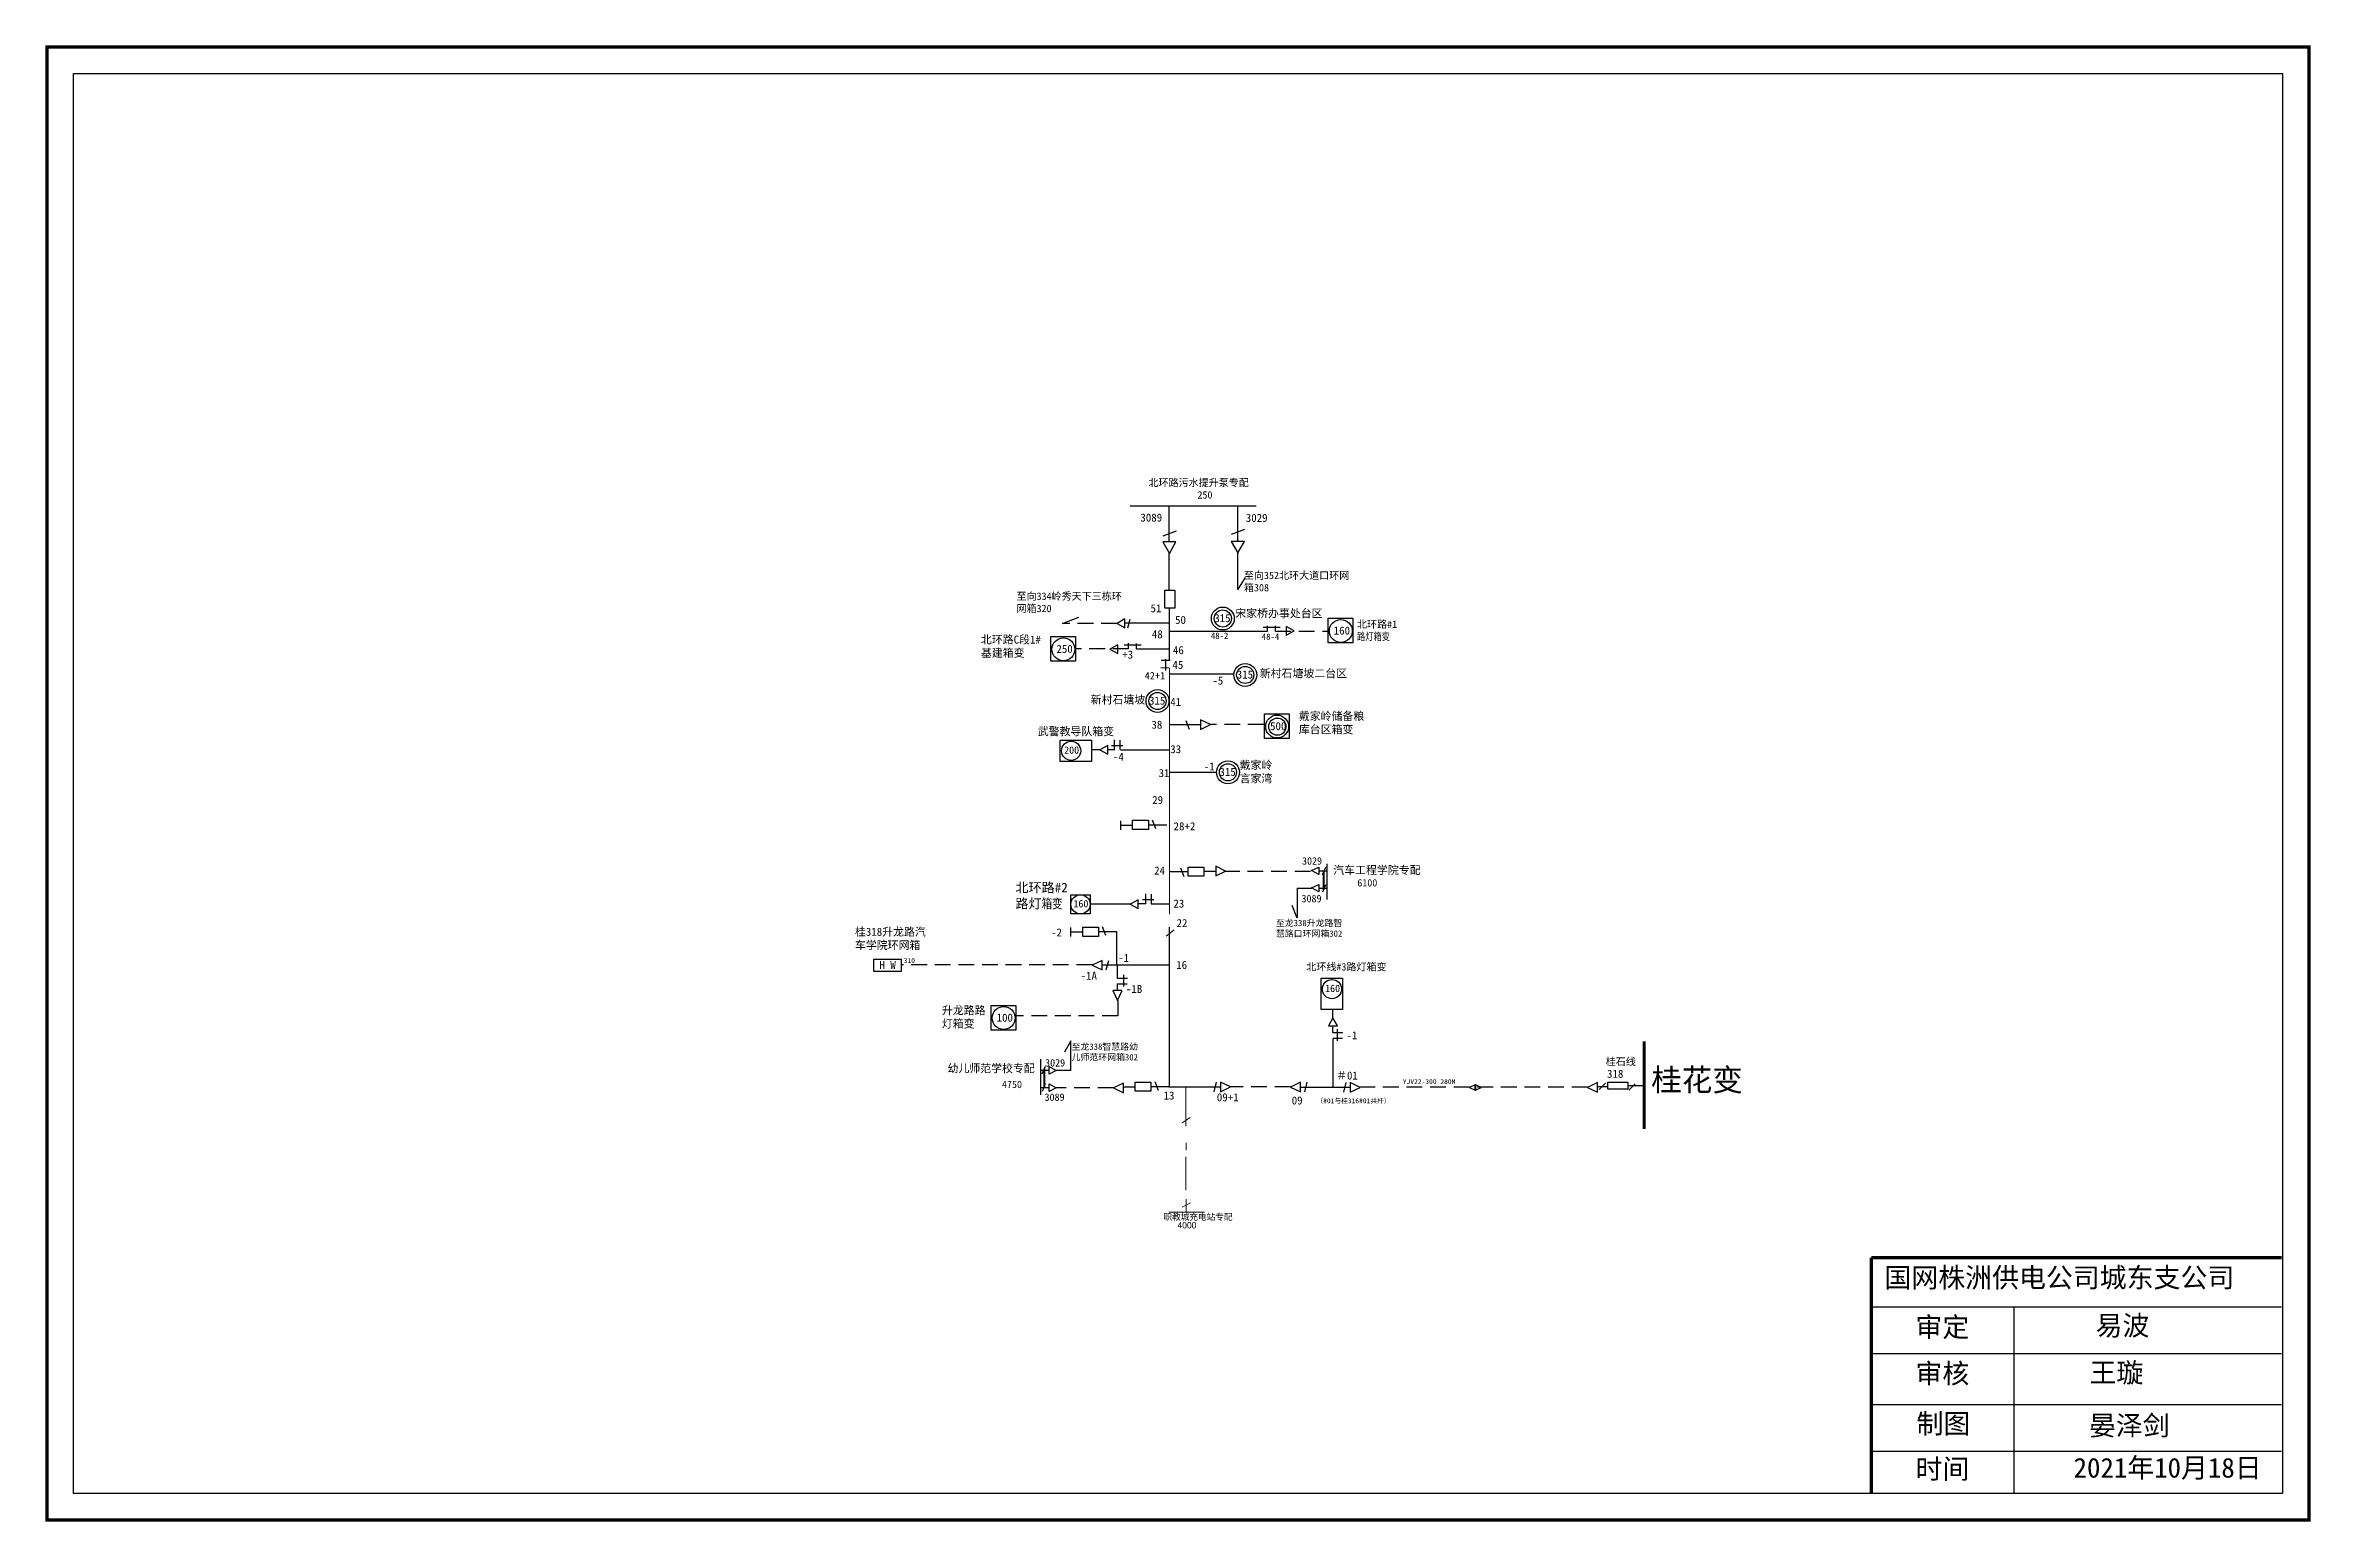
# Model space of a CAD drawing. Extents: x -204 to 505, y -67 to 394.
import ezdxf

# ---------------------------------------------------------------- set-up
doc = ezdxf.new("R2010")
doc.units = 0
doc.header["$LTSCALE"] = 0.774411
doc.linetypes.add('ACAD_ISO02W100', pattern=[15, 12, -3])
doc.linetypes.add('DASHED2', pattern=[9.525, 6.35, -3.175])
doc.layers.get('0').update_dxf_attribs({"linetype": 'CONTINUOUS'})
doc.layers.add('0-RefEdit0', color=7, linetype='CONTINUOUS')
doc.layers.add('MiniCADViewLayer', color=7, linetype='CONTINUOUS')
doc.styles.add('hztxt_txtstyle_200.00_0_0200', font='', dxfattribs={"height": 200, "bigfont": 'hztxt.shx'})
doc.styles.add('SimSun_txtstyle_2.50_0_0', font='simsun.ttc', dxfattribs={"height": 2.5})
doc.styles.get("Standard").update_dxf_attribs({"font": '', "height": 2.5})
doc.styles.add('字体', font='simkai_0.ttf', dxfattribs={"height": 2.5})
doc.styles.add('宋体_txtstyle_1.04', font='', dxfattribs={"height": 1.044839})
doc.styles.add('楷体_GB2312_txtstyle_2.50_0_0', font='simkai_0.ttf', dxfattribs={"height": 2.5})
doc.styles.add('楷体_GB2312_txtstyle_3.00_0_0', font='simkai_0.ttf', dxfattribs={"height": 3})
doc.styles.get('hztxt_txtstyle_200.00_0_0200').set_extended_font_data('hztxt')
doc.styles.get('Standard').set_extended_font_data('SimSun')
doc.styles.get('宋体_txtstyle_1.04').set_extended_font_data('宋体')

msp = doc.modelspace()

# ---------------------------------------------------------------- linework, layer by layer
at = {"color": 0, "linetype": 'Continuous'}
for p, q in [((135.57, 250.11), (174.99, 250.11)), ((147.79, 239.02), (147.79, 249.99)), ((169.17, 239.16), (169.17, 250.13)), ((149.94, 242.16), (145.72, 240.64)), ((171.31, 242.67), (167.1, 241.14)), ((147.79, 223.84), (147.79, 235.34)), ((169.17, 223.98), (169.17, 235.48)), ((169.2, 223.83), (171.63, 227.69)), ((114.36, 213.37), (119.47, 215.31)), ((147.72, 213.42), (134.03, 213.42)), ((135.4, 214.57), (134.69, 211.86)), ((147.8, 214.21), (147.8, 218.24)), ((147.8, 202.12), (147.8, 214.48)), ((178.48, 210.86), (178.48, 212.62)), ((180.96, 210.88), (180.96, 212.6)), ((133.69, 206.7), (138.96, 206.7)), ((135.04, 205.38), (135.04, 207.14)), ((137.52, 205.4), (137.52, 207.12)), ((159.35, 210.94), (178.4, 210.94)), ((177.13, 212.18), (182.4, 212.18)), ((137.5, 205.41), (147.86, 205.41)), ((147.7, 199.38), (145.12, 199.43)), ((147.85, 201.71), (145.27, 201.76)), ((146.56, 202.15), (146.56, 198.59)), ((147.84, 202.01), (147.84, 201.66)), ((147.81, 197.63), (167.84, 197.63)), ((157.41, 181.64), (147.82, 181.64)), ((152.92, 183.02), (153.96, 180.32)), ((148, 166.84), (162.62, 166.84)), ((132.6, 148.85), (132.6, 151.67)), ((132.73, 150.23), (136.34, 150.23)), ((147.02, 150.33), (141.28, 150.33)), ((142.43, 151.98), (143.47, 149.28)), ((147.9, 135.78), (153.74, 135.78)), ((152.46, 134.12), (151.42, 136.83)), ((158.75, 135.87), (162.09, 135.87)), ((165.41, 135.92), (162.29, 137.41)), ((162.29, 137.26), (162.29, 134.44)), ((162.29, 134.44), (165.41, 135.92)), ((195.86, 135.87), (195.86, 129.94)), ((196.11, 136.04), (196.11, 130.11)), ((187.77, 130.61), (187.77, 121.32)), ((135.58, 125.54), (123.02, 125.54)), ((142.16, 125.7), (147.82, 125.7)), ((187.73, 121.23), (186.18, 125.14)), ((117, 115.42), (117, 118.25)), ((120.54, 116.82), (117.2, 116.82)), ((131.39, 116.91), (125.54, 116.91)), ((126.82, 118.56), (127.86, 115.85)), ((131.32, 116.89), (131.32, 106.7)), ((147.82, 68.31), (147.88, 118.42)), ((126.75, 107.99), (123.63, 106.5)), ((123.63, 106.5), (126.75, 105.02)), ((126.73, 106.63), (147.49, 106.63)), ((126.75, 105.17), (126.75, 107.99)), ((128.09, 105.02), (128.84, 107.99)), ((131.51, 106.45), (131.51, 102.37)), ((130.12, 98.56), (131.6, 95.44)), ((132.94, 98.56), (130.12, 98.56)), ((131.6, 95.44), (133.09, 98.56)), ((116.97, 73.57), (116.97, 82.86)), ((108.62, 68.14), (108.62, 74.08)), ((108.87, 68.31), (108.87, 74.24)), ((133.44, 69.6), (130.31, 68.12)), ((130.31, 68.12), (133.44, 66.63)), ((133.44, 66.78), (133.44, 69.6)), ((136.95, 68.37), (133.61, 68.37)), ((147.8, 68.46), (141.96, 68.46)), ((143.24, 70.11), (144.28, 67.41)), ((147.81, 68.46), (163.75, 68.46)), ((188.8, 68.37), (204.36, 68.37))]:
    msp.add_line(p, q, dxfattribs=at)
at = {"color": 0, "linetype": 'DASHED2'}
for p, q in [((131.42, 213.37), (114.36, 213.37)), ((180.91, 210.92), (197.46, 210.92)), ((135.07, 205.4), (118.52, 205.4)), ((177.31, 181.72), (160.76, 181.72)), ((187.77, 130.61), (192.39, 130.61)), ((123.66, 106.58), (64.08, 106.58)), ((131.7, 95.44), (131.7, 90.68)), ((131.7, 90.68), (99.85, 90.68)), ((116.97, 73.57), (112.35, 73.57)), ((130.31, 68.12), (112.22, 68.12)), ((185.65, 68.44), (166.91, 68.44)), ((278.53, 68.32), (207.6, 68.32))]:
    msp.add_line(p, q, dxfattribs=at)
at = {"linetype": 'Continuous'}
for p, q in [((147.8, 210.94), (161.19, 210.94)), ((160.65, 181.71), (157.52, 183.19)), ((157.52, 183.05), (157.52, 180.22)), ((157.52, 180.22), (160.65, 181.71)), ((194.53, 136.03), (197.08, 136.03)), ((197.08, 138.23), (197.08, 127.07)), ((194.57, 130.61), (197.12, 130.61)), ((116.99, 82.87), (114.99, 79.34)), ((110.16, 73.57), (107.62, 73.57)), ((107.65, 65.95), (107.65, 77.11)), ((110.2, 68.15), (107.65, 68.15)), ((162.45, 69.93), (161.71, 66.96)), ((166.91, 68.44), (163.79, 69.93)), ((163.79, 69.78), (163.79, 66.96)), ((163.79, 66.96), (166.91, 68.44)), ((188.81, 69.9), (185.69, 68.42)), ((185.69, 68.42), (188.81, 66.93)), ((188.81, 67.08), (188.81, 69.9)), ((190.15, 66.93), (190.89, 69.9)), ((203.03, 69.79), (202.29, 66.82)), ((207.49, 68.31), (204.37, 69.79)), ((204.37, 69.64), (204.37, 66.82)), ((204.37, 66.82), (207.49, 68.31)), ((243.47, 69.14), (241.69, 68.29)), ((241.69, 68.29), (243.47, 67.44)), ((243.47, 67.53), (243.47, 69.14)), ((245.28, 68.26), (243.5, 69.11)), ((243.5, 69.02), (243.5, 67.41)), ((243.5, 67.41), (245.28, 68.26)), ((281.66, 69.79), (278.54, 68.3)), ((278.54, 68.3), (281.66, 66.82)), ((281.66, 66.97), (281.66, 69.79)), ((284.2, 69.6), (282.22, 67.62)), ((291.2, 68.85), (295.85, 68.85)), ((293.44, 69.36), (291.45, 67.38)), ((367.33, -0.33), (495.57, -0.33)), ((411.84, -0.34), (411.84, -58.6)), ((367.33, -14.93), (495.57, -14.93)), ((367.33, -30.87), (495.57, -30.87)), ((367.33, -45.47), (495.57, -45.47))]:
    msp.add_line(p, q, dxfattribs=at)
at = {"color": 7, "linetype": 'Continuous', "lineweight": 0, "ltscale": 0.965974}
for p, q in [((147.81, 122.48), (147.8, 199.36)), ((149.28, 117.55), (146.77, 115.62))]:
    msp.add_line(p, q, dxfattribs=at)
at = {"color": 0, "linetype": 'ByBlock'}
for p, q in [((129.68, 175.18), (133.28, 175.18)), ((130.7, 173.84), (130.7, 176.96)), ((132.46, 173.89), (132.46, 176.89)), ((132.5, 173.83), (147.82, 173.83)), ((140.42, 125.64), (140.42, 128.77)), ((142.17, 125.69), (142.17, 128.7)), ((139.4, 126.99), (143, 126.99)), ((131.54, 102.44), (134.67, 102.44)), ((131.59, 100.69), (134.6, 100.69)), ((133.46, 103.46), (133.46, 99.86)), ((198.93, 85.43), (202.06, 85.43)), ((200.28, 86.45), (200.28, 82.85)), ((198.93, 83.63), (198.93, 68.31)), ((198.98, 83.67), (201.99, 83.67))]:
    msp.add_line(p, q, dxfattribs=at)
at = {"linetype": 'DASHED2'}
msp.add_line((164.89, 135.91), (192.56, 135.91), dxfattribs=at)
at = {"color": 7, "linetype": 'Continuous'}
for p, q in [((192.27, 136.06), (194.5, 137.17)), ((194.5, 134.82), (192.27, 136.06)), ((194.5, 137.17), (194.5, 134.82)), ((196.62, 137.05), (195.62, 134.69)), ((192.3, 130.64), (194.54, 131.76)), ((194.54, 129.4), (192.3, 130.64)), ((194.54, 131.76), (194.54, 129.4)), ((196.65, 131.63), (195.66, 129.28)), ((108.08, 72.55), (109.07, 74.9)), ((110.19, 74.78), (112.43, 73.54)), ((110.19, 72.42), (110.19, 74.78)), ((112.43, 73.54), (110.19, 72.42)), ((108.12, 67.13), (109.11, 69.49)), ((110.23, 69.36), (112.46, 68.12)), ((110.23, 67.01), (110.23, 69.36)), ((112.46, 68.12), (110.23, 67.01))]:
    msp.add_line(p, q, dxfattribs=at)
at = {"color": 7, "linetype": 'Continuous', "lineweight": 0, "ltscale": 1.490701}
msp.add_line((152.92, 68.46), (152.92, 56.15), dxfattribs=at)
at = {"linetype": 'ACAD_ISO02W100'}
msp.add_line((284.81, 68.51), (281.72, 68.51), dxfattribs=at)
at = {"color": 7, "linetype": 'Continuous', "lineweight": 0, "ltscale": 0.460093}
msp.add_line((154.27, 58.88), (151.79, 57.18), dxfattribs=at)
at = {"color": 7, "linetype": 'Continuous', "lineweight": 0, "ltscale": 0.394456}
msp.add_line((153.03, 50.94), (153.03, 48.72), dxfattribs=at)
at = {"color": 7, "linetype": 'Continuous', "lineweight": 0, "ltscale": 1.69091}
msp.add_line((152.99, 46.6), (152.99, 36.15), dxfattribs=at)
at = {"color": 7, "linetype": 'Continuous', "lineweight": 0, "ltscale": 0.521886}
for p, q in [((147.62, 29.29), (158.84, 29.29)), ((154.45, 32.23), (151.84, 30.87)), ((153.04, 33.4), (153.04, 29.36))]:
    msp.add_line(p, q, dxfattribs=at)
at = {"linetype": 'Continuous', "const_width": 1.03}
msp.add_lwpolyline([(-203.14, 393.57), (504.16, 393.57), (504.16, -66.96), (-203.14, -66.96)], close=True, dxfattribs=at)
at = {"linetype": 'Continuous'}
for points in [[(-194.82, 385.25), (495.84, 385.25), (495.84, -58.64), (-194.82, -58.64)], [(55.37, 108.39), (63.92, 108.39), (63.92, 104.56), (55.37, 104.56)], [(284.91, 69.98), (291.16, 69.98), (291.16, 67.76), (284.91, 67.76)]]:
    msp.add_lwpolyline(points, close=True, dxfattribs=at)
at = {"color": 0, "linetype": 'Continuous'}
for points in [[(147.81, 235.26), (149.88, 238.84), (145.74, 238.84)], [(169.18, 235.4), (171.25, 238.98), (167.12, 238.98)], [(146.43, 223.76), (149.49, 223.76), (149.49, 218.16), (146.43, 218.16)], [(197.45, 214.95), (205.16, 214.95), (205.16, 207.24), (197.45, 207.24)], [(110.74, 209.21), (118.45, 209.21), (118.45, 201.5), (110.74, 201.5)], [(177.54, 185.06), (185.25, 185.06), (185.25, 177.35), (177.54, 177.35)], [(136.33, 151.82), (141.24, 151.82), (141.24, 148.94), (136.33, 148.94)], [(158.56, 134.29), (153.65, 134.29), (153.65, 137.17), (158.56, 137.17)], [(120.72, 118.39), (125.64, 118.39), (125.64, 115.52), (120.72, 115.52)], [(92.04, 93.95), (99.76, 93.95), (99.76, 86.24), (92.04, 86.24)], [(137.14, 69.94), (142.05, 69.94), (142.05, 67.07), (137.14, 67.07)]]:
    msp.add_lwpolyline(points, close=True, dxfattribs=at)
at = {"linetype": 'Continuous'}
for points, const_width in [([(296.26, 82.65), (296.26, 55.25)], 1), ([(367.25, 15.11), (367.25, -58.36)], 1.03), ([(367.33, 15.11), (495.57, 15.11)], 1.03)]:
    msp.add_lwpolyline(points, dxfattribs=dict(at, const_width=const_width))
for centre, radius in [((164.51, 214.88), 3.58), ((164.51, 214.88), 2.68), ((171.53, 197.25), 3.58), ((171.53, 197.25), 2.68)]:
    msp.add_circle(centre, radius, dxfattribs=at)
at = {"color": 0, "linetype": 'Continuous'}
for centre, radius in [((201.41, 211), 3.58), ((114.69, 205.26), 3.58), ((144.1, 189.09), 3.58), ((144.1, 189.09), 2.68), ((181.5, 181.11), 3.58), ((181.58, 181.08), 2.68), ((166.12, 166.8), 3.58), ((166.12, 166.8), 2.68), ((96, 90), 3.58)]:
    msp.add_circle(centre, radius, dxfattribs=at)
at = {"color": 0}
for centre in [(117.1, 173.54), (120.02, 125.54), (198.64, 99.03)]:
    msp.add_circle(centre, 3, dxfattribs=at)
at = {"layer": '0-RefEdit0', "color": 0, "linetype": 'ByBlock', "ltscale": 2}
for p, q in [((133.93, 214.75), (131.46, 213.37)), ((131.46, 213.37), (133.93, 211.97)), ((133.93, 211.97), (133.93, 214.75)), ((131.66, 206.67), (129.2, 205.3)), ((131.66, 203.9), (131.66, 206.67)), ((184.31, 212.43), (184.31, 209.65)), ((186.78, 211.02), (184.31, 212.43)), ((184.31, 209.65), (186.78, 211.02)), ((129.2, 205.3), (131.66, 203.9)), ((126.16, 173.87), (123.62, 173.87)), ((128.55, 175.23), (126.08, 173.86)), ((126.08, 173.86), (128.55, 172.45)), ((128.55, 172.45), (128.55, 175.23)), ((130.71, 173.84), (128.57, 173.84)), ((138.04, 126.97), (135.58, 125.59)), ((135.58, 125.59), (138.04, 124.19)), ((138.04, 124.19), (138.04, 126.97)), ((140.42, 125.64), (138.29, 125.64)), ((131.58, 98.6), (131.58, 100.73)), ((198.97, 89.97), (198.97, 92.51)), ((198.95, 90.05), (197.55, 87.58)), ((197.55, 87.58), (200.33, 87.58)), ((198.93, 85.42), (198.93, 87.56)), ((200.33, 87.58), (198.95, 90.05))]:
    msp.add_line(p, q, dxfattribs=at)
for points in [[(113.68, 176.8), (123.49, 176.8), (123.49, 170.2), (113.68, 170.2)], [(117.03, 128.54), (123.02, 128.54), (123.02, 122.54), (117.02, 122.54)], [(201.9, 102.46), (201.9, 92.64), (195.3, 92.64), (195.3, 102.46)]]:
    msp.add_lwpolyline(points, close=True, dxfattribs=at)

# ---------------------------------------------------------------- texts
at = {"linetype": 'Continuous'}
for p in [(161.85, 213.75), (168.87, 196.12)]:
    msp.add_text('315', height=2.5, dxfattribs=at).set_placement(p)
at = {"color": 0, "linetype": 'Continuous', "style": '字体'}
for s, p in [('46', (148.92, 203.76)), ('45', (148.76, 199.15)), ('41', (148.09, 187.57)), ('38', (142.2, 180.45)), ('33', (148.09, 172.78)), ('31', (144.45, 165.31)), ('29', (142.44, 156.9)), ('-2', (110.82, 115.48)), ('-1', (131.79, 107.55)), ('-1A', (120.07, 101.95)), ('-1B', (134.22, 97.82)), ('13', (146, 64.5))]:
    msp.add_text(s, height=2.5, dxfattribs=at).set_placement(p)
at = {"color": 0, "linetype": 'Continuous'}
for p in [(141.44, 187.96), (163.46, 165.67)]:
    msp.add_text('315', height=2.5, dxfattribs=at).set_placement(p)
at = {"color": 1, "linetype": 'Continuous', "style": '字体'}
for s, p in [('09+1', (162.65, 63.95)), ('09', (186.06, 62.96))]:
    msp.add_text(s, height=2.5, dxfattribs=at).set_placement(p)
at = {"linetype": 'Continuous', "attachment_point": 1}
for s, insert, char_height, width, style in [('{\\fSimSun|b0|i0|c134|p2;\\C0;北环路污水提升泵专配\\P\\pi15.298;250}', (141.29, 258.51), 2.3, 35.1707, '字体'), ('{\\fSimSun|b0|i0|c134|p2;3089}', (138.75, 247.69), 2.5, 28.7333, '字体'), ('{\\fSimSun|b0|i0|c134|p2;3029}', (171.71, 247.6), 2.5, 28.7333, '字体'), ('{\\fSimSun|b0|i0|c134|p2;\\C0;至向352北环大道口环网箱308}', (171.13, 229.52), 2.3, 35.1707, '字体'), ('{\\fSimSun|b0|i0|c134|p2;\\C0;至向334岭秀天下三栋环网箱320}', (100.01, 223.01), 2.3, 35.1707, '字体'), ('{\\fSimSun|b0|i0|c134|p2;宋家桥办事处台区}', (168.42, 217.76), 2.5, 28.7333, '字体'), ('{\\fSimSun|b0|i0|c134|p2;\\C0;北环路#1\\W0.8;路灯箱变}', (206.49, 214.25), 2.3, 15.0659, '字体'), ('{\\fSimSun|b0|i0|c134|p2;北环路C段1#基建箱变}', (88.88, 209.54), 2.5, 21.1028, '字体'), ('新村石塘坡二台区', (176.08, 198.99), 2.5, 28.7333, '字体'), ('{\\fSimSun|b0|i0|c134|p2;戴家岭储备粮库台区箱变}', (188.29, 185.63), 2.5, 21.1028, '字体'), ('{\\fSimSun|b0|i0|c134|p2;戴家岭言家湾}', (169.79, 170.34), 2.5, 11.9638, '字体'), ('{\\fSimSun|b0|i0|c134|p2;桂318升龙路汽车学院环网箱}', (49.5, 118.19), 2.5, 23.7339, '字体'), ('桂花变', (298.48, 74.15), 7, 36.1441, '字体'), ('{\\fSimSun|b0|i0|c134|p2;国网株洲供电公司城东支公司}', (371.39, 11.93), 6.1688, 124.4496, '字体'), ('{\\fSimSun|b0|i0|c134|p2;审定}', (381.1, -3.53), 6.1688, 48.2428, '字体'), ('{\\fSimSun|b0|i0|c134|p2;易波}', (437.4, -3.06), 6.1688, 48.2428, '楷体_GB2312_txtstyle_3.00_0_0'), ('{\\fSimSun|b0|i0|c134|p2;审核}', (381.1, -18.06), 6.1688, 48.2428, '字体'), ('{\\fSimSun|b0|i0|c134|p2;王璇}', (435.52, -17.79), 6.1688, 67.9672, '字体'), ('{\\fSimSun|b0|i0|c134|p2;制图}', (381.43, -33.73), 6.1688, 48.2428, '字体'), ('{\\fSimSun|b0|i0|c134|p2;晏泽剑}', (435.34, -34.31), 6.1688, 48.2428, '楷体_GB2312_txtstyle_3.00_0_0'), ('{\\fSimSun|b0|i0|c134|p2;时间}', (381.1, -47.88), 6.1688, 48.2428, '字体')]:
    msp.add_mtext(s, dxfattribs=dict(at, insert=insert, char_height=char_height, width=width, style=style))
at = {"color": 0, "linetype": 'Continuous', "attachment_point": 1, "style": '字体'}
for s, insert, char_height, width in [('{\\fSimSun|b0|i0|c134|p2;51}', (141.91, 219.33), 2.5, 25.5967), ('{\\fSimSun|b0|i0|c134|p2;50}', (149.59, 215.7), 2.5, 25.5967), ('{\\fSimSun|b0|i0|c134|p2;48}', (142.34, 211.23), 2.5, 25.5967), ('+3', (133.07, 204.85), 2.5, 25.5967), ('-5', (161.25, 196.73), 2.5, 25.5967), ('新村石塘坡', (123.21, 190.77), 2.5, 18.6628), ('武警教导队箱变', (106.66, 180.86), 2.5, 31.64), ('-1', (158.56, 169.89), 2.5, 9.7655), ('{\\fSimSun|b0|i0|c134|p2;北环路#2路灯\\W0.8;箱变}', (99.68, 132.27), 3, 18.7426), ('{\\fSimSun|b0|i0|c134|p2;升龙路路灯箱变}', (76.67, 93.63), 2.5, 14.3399)]:
    msp.add_mtext(s, dxfattribs=dict(at, insert=insert, char_height=char_height, width=width))
at = {"color": 0, "linetype": 'Continuous', "attachment_point": 1}
for s, insert, char_height, width in [('250', (112.49, 206.63), 2.5, 5.6554), ('160', (199.2, 212.37), 2.5, 5.6554), ('500', (179.29, 182.48), 2.5, 5.6554), ('310', (64.75, 108.72), 1.5, 6.4348), ('北环线#3路灯箱变', (190.63, 107.15), 2.3, 27.1419), ('100', (93.79, 91.37), 2.5, 5.6554)]:
    msp.add_mtext(s, dxfattribs=dict(at, insert=insert, char_height=char_height, width=width))
at = {"color": 7, "linetype": 'Continuous', "char_height": 2, "width": 25.5967, "attachment_point": 1, "style": '楷体_GB2312_txtstyle_2.50_0_0'}
for s, insert in [('{\\fSimSun|b0|i0|c134|p2;48-2}', (160.8, 210.51)), ('{\\fSimSun|b0|i0|c134|p2;48-4}', (176.71, 210.21))]:
    msp.add_mtext(s, dxfattribs=dict(at, insert=insert))
at = {"color": 0, "attachment_point": 1}
for s, insert, char_height, width in [('200', (114.89, 174.9), 2.3, 4.8377), ('-4', (130.18, 172.9), 2.5, 4.8265), ('28+2', (149.12, 151.18), 2.5, 4.8265), ('24', (143.05, 137.34), 2.5, 4.8265), ('160', (117.8, 126.89), 2.3, 4.8377), ('23', (149.06, 127.01), 2.5, 4.8265), ('16', (149.95, 107.82), 2.5, 4.8265), ('160', (196.49, 100.41), 2.3, 4.8377), ('-1', (203.18, 85.83), 2.5, 4.8265)]:
    msp.add_mtext(s, dxfattribs=dict(at, insert=insert, char_height=char_height, width=width))
at = {"char_height": 2.3, "width": 16.116, "attachment_point": 1}
for s, insert in [('3029', (189.29, 140.24)), ('3089', (189.13, 128.47)), ('6100', (206.57, 133.41)), ('3029', (108.96, 77.13)), ('4750', (95.47, 70.39)), ('3089', (108.78, 66.4))]:
    msp.add_mtext(s, dxfattribs=dict(at, insert=insert))
at = {"color": 0, "attachment_point": 1, "style": '字体'}
for s, insert, char_height, width in [('{\\fSimSun|b0|i0|c134|p2;汽车工程学院专配}', (199.07, 137.49), 2.5, 29.4301), ('{\\fSimSun|b0|i0|c134|p2;至龙338升龙路智慧路口环网箱302}', (181.11, 120.69), 1.989, 21.4699), ('{\\fSimSun|b0|i0|c134|p2;至龙338智慧路幼儿师范环网箱302}', (117.22, 82.03), 1.989, 21.4699), ('{\\fSimSun|b0|i0|c134|p2;幼儿师范学校专配}', (78.44, 75.51), 2.5, 31.189)]:
    msp.add_mtext(s, dxfattribs=dict(at, insert=insert, char_height=char_height, width=width))
at = {"color": 7, "insert": (150.06, 120.93), "char_height": 2.5, "width": 4.8265, "attachment_point": 1, "style": 'SimSun_txtstyle_2.50_0_0'}
msp.add_mtext('22', dxfattribs=at)
at = {"linetype": 'Continuous', "attachment_point": 1}
for s, insert, char_height, width in [('H W', (57.16, 107.82), 2.5, 6.4348), ('＃01', (199.93, 73.26), 2.5, 15.3785), ('YJV22-300 280M', (220.8, 70.85), 1.5, 21.8621), ('桂石线', (284.25, 77.5), 2.3, 10.143), ('318', (284.66, 73.8), 2.5, 5.6554), ('（#01与桂316#01共杆）', (193.79, 64.86), 1.5, 21.8621)]:
    msp.add_mtext(s, dxfattribs=dict(at, insert=insert, char_height=char_height, width=width))
at = {"color": 7, "linetype": 'Continuous', "lineweight": 0, "ltscale": 0.289937, "char_height": 2, "attachment_point": 1, "style": 'hztxt_txtstyle_200.00_0_0200'}
for s, insert in [('职教城充电站专配^M^J      ', (145.96, 28.62)), ('4000', (150.33, 26.2))]:
    msp.add_mtext(s, dxfattribs=dict(at, insert=insert))
at = {"color": 7, "linetype": 'Continuous', "true_color": 0xffffff, "insert": (430.53, -47.53), "char_height": 6.1688, "width": 61.8129, "attachment_point": 1, "style": '楷体_GB2312_txtstyle_3.00_0_0'}
msp.add_mtext('{\\fSimSun|b0|i0|c134|p2;2021年10月18日}', dxfattribs=at)
at = {"layer": 'MiniCADViewLayer', "color": 7, "true_color": 0xffffff, "insert": (140.1, 198.17), "char_height": 2.351, "attachment_point": 1, "style": '宋体_txtstyle_1.04'}
msp.add_mtext('42+1', dxfattribs=at)

doc.saveas('drawing.dxf')
